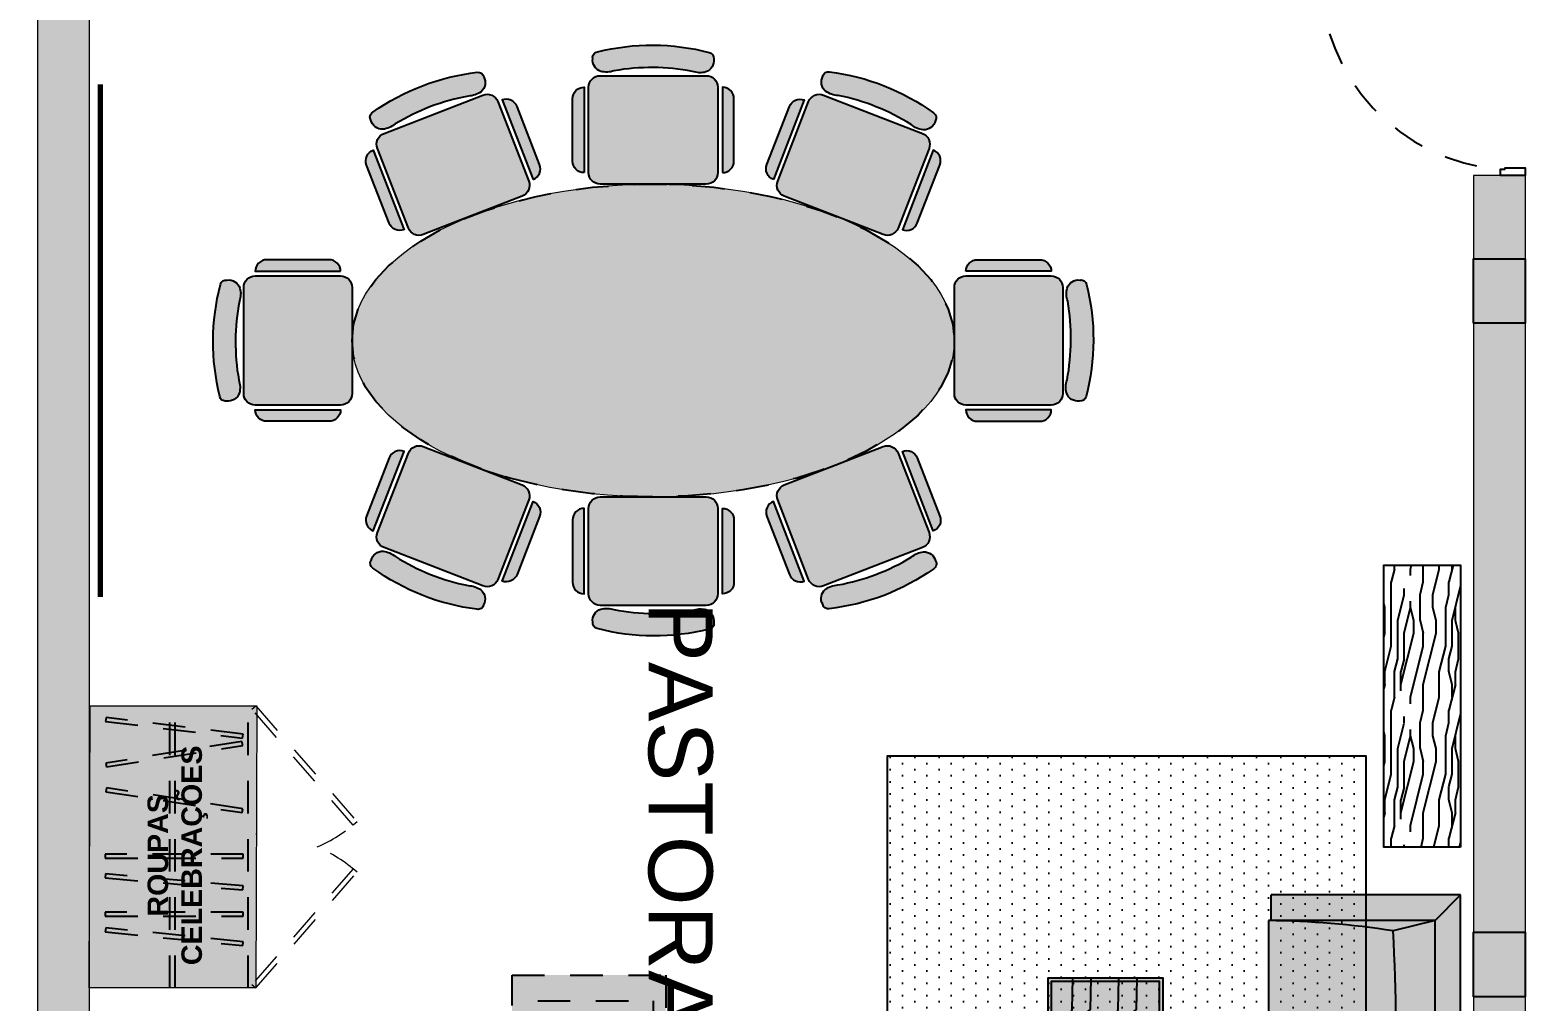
# Model space of a CAD drawing. Header units: metres. Extents: x 512 to 829, y -209 to 245.
# Drawn here: x 646.53 to 652.37, y -180.59 to -176.8 of the extents above; entities that cross this region are included whole.
import ezdxf

# ---------------------------------------------------------------- set-up
doc = ezdxf.new("R2010")
doc.units = ezdxf.units.M
doc.header["$LTSCALE"] = 0.508
doc.linetypes.add('HIDDEN', pattern=[0.375, 0.25, -0.125])
doc.layers.get('0').update_dxf_attribs({"lineweight": 15})
for name, color, linetype, lineweight in [('01', 1, 'Continuous', 0), ('03', 3, 'Continuous', 15), ('Nenhuma', 7, 'Continuous', 5)]:
    doc.layers.add(name, color=color, linetype=linetype, lineweight=lineweight)
for name, color, linetype in [('AR-PORTAS', 1, 'Continuous'), ('AR-TEXTOS', 2, 'Continuous'), ('ARQ-LAYOUT', 7, 'HIDDEN'), ('ARQ-LAYOUT HATCH', 252, 'Continuous'), ('MB-ARQ-ALVENARIA-HATCH', 251, 'Continuous'), ('MB-ARQ-MOBILIÁRIO 02', 2, 'Continuous'), ('MB-ARQ-MOBILIÁRIO-CADEIRAS', 7, 'Continuous'), ('MB-ARQ-MOBILIÁRIO-VIDRO', 142, 'Continuous'), ('MB-ARQ-PORTA-PROJEÇÃO ABERTURA', 1, 'HIDDEN'), ('MB-ARQ-SANITÁRIO-PORTA', 2, 'Continuous'), ('MB-ARQ-SÓLIDO-01', 255, 'Continuous'), ('PENA06', 6, 'Continuous')]:
    doc.layers.add(name, color=color, linetype=linetype)
for name, color, linetype, true_color in [('MB-ARQ-MOBILIÁRIO-BP BRANCO', 7, 'Continuous', 0xebece5), ('MB-ARQ-MOBILIÁRIO-CADEIRAS-02', 7, 'Continuous', 0x747474), ('MB-ARQ-MOBILIÁRIO-CADEIRAS-04', 7, 'Continuous', 0x2c2c2c), ('MB-ARQ-MOBILIÁRIO-MADEIRADO 01', 7, 'Continuous', 0x724b34), ('MB-ARQ-MOBILIÁRIO-MADEIRADO 02', 7, 'Continuous', 0x513528)]:
    doc.layers.add(name, color=color, linetype=linetype, true_color=true_color)
doc.styles.add('Arial (bold)', font='arialbd.ttf')
doc.styles.add('R80 - 1_100', font='arial.ttf', dxfattribs={"height": 0.25})

# ---------------------------------------------------------------- blocks, each defined once
blk = doc.blocks.new('PORTA BAN 60CM')
for points in [[(-0.024, 0.7996), (-0.042, 0.7996), (-0.042, 0.096), (-0.024, 0.096)], [(-0.776, 0.078), (-0.77, 0.078), (-0.77, 0), (-0.8, 0), (-0.8, 0.096), (-0.776, 0.096)], [(-0.03, 0.078), (-0.03, 0), (0, 0), (0, 0.096), (-0.024, 0.096), (-0.024, 0.078)]]:
    blk.add_lwpolyline(points, close=True)
at = {"layer": 'MB-ARQ-PORTA-PROJEÇÃO ABERTURA'}
blk.add_arc((-0.0143, 0.0356), 0.7641, 90.72837, 175.466, dxfattribs=at)
blk = doc.blocks.new('MICRO')
for p, q in [((-0.3845, 0.2699), (-0.3071, 0.3016)), ((-0.3071, 0.3016), (-0.1336, 0.2824)), ((-0.4034, 0.272), (-0.407, 0.2395)), ((-0.0492, 0.1999), (-0.407, 0.2395)), ((-0.0646, 0.2337), (-0.1336, 0.2824)), ((-0.6043, 0.1237), (-0.6, 0.1763)), ((-0.0456, 0.2324), (-0.0492, 0.1999)), ((-0.6214, 0.1608), (-0.6255, 0.1101)), ((-0.5644, 0.1205), (-0.6242, 0.1253)), ((-0.5844, 0.1221), (-0.5801, 0.1747)), ((-0.5615, 0.156), (-0.5657, 0.1052)), ((0, 0.15), (-0.45, 0.15)), ((-0.45, 0.15), (-0.45, 0)), ((0, 0.15), (0, 0)), ((-0.351, 0.1014), (-0.351, 0.0714)), ((-0.351, 0.1014), (-0.3036, 0.1014)), ((-0.351, 0.0714), (-0.3036, 0.0714)), ((-0.3036, 0.1014), (-0.3036, 0.0714)), ((-0.2882, 0.1014), (-0.0272, 0.1014)), ((-0.2882, 0.1014), (-0.2882, 0.0175)), ((-0.0272, 0.1014), (-0.0272, 0.0175)), ((0, 0), (-0.45, 0)), ((-0.351, 0.0375), (-0.3036, 0.0375)), ((-0.351, 0.0375), (-0.351, 0.0175)), ((-0.351, 0.0175), (-0.3036, 0.0175)), ((-0.3036, 0.0375), (-0.3036, 0.0175)), ((-0.2882, 0.0175), (-0.0272, 0.0175))]:
    blk.add_line(p, q)
for points in [[(-0.0456, 0.2324), (-0.0492, 0.1999), (-0.407, 0.2395), (-0.4034, 0.272), (-0.0456, 0.2324)], [(-0.0492, 0.1999), (-0.1337, 0.2006), (-0.1981, 0.2047), (-0.2434, 0.2094), (-0.2798, 0.2143), (-0.3162, 0.2203), (-0.3423, 0.2251), (-0.3679, 0.2304), (-0.407, 0.2395)], [(-0.0492, 0.1999), (-0.407, 0.2395)]]:
    blk.add_lwpolyline(points)
blk.add_lwpolyline([(-0.7216, 0.1976, -0.414214), (-0.6925, 0.2223), (-0.4952, 0.2063, -0.414214), (-0.4705, 0.1772), (-0.4821, 0.0337, -0.414214), (-0.5112, 0.009), (-0.7085, 0.025, -0.414214), (-0.7333, 0.0541)], format="xyb", close=True)
for points in [[(-0.365, 0.1193), (-0.365, 0.1347), (-0.425, 0.1347), (-0.425, 0.1193)], [(-0.3036, 0.1193), (-0.3036, 0.1347), (-0.351, 0.1347), (-0.351, 0.1193)], [(-0.0272, 0.1193), (-0.0272, 0.1347), (-0.2882, 0.1347), (-0.2882, 0.1193)], [(-0.365, 0.0175), (-0.365, 0.1014), (-0.425, 0.1014), (-0.425, 0.0175)]]:
    blk.add_lwpolyline(points, close=True)
for centre, radius, start, end in [((-0.5932, 0.1365), 0.0404, 46.00401, 124.73786), ((-0.6094, 0.1598), 0.012, 124.73786, 175.37093), ((-0.5735, 0.1569), 0.012, 355.37093, 46.00401)]:
    blk.add_arc(centre, radius, start, end)
at = {"extrusion": (0, 0, -1)}
blk.add_ellipse((-0.5948, 0.1172), major_axis=(-0.0048, -0.0598), ratio=0.50651, start_param=-1.410291, end_param=1.410291, dxfattribs=at)
for points, knots in [([(-0.5899, 0.1768), (-0.6176, 0.1312), (-0.531, 0.3015), (-0.4467, 0.3348), (-0.369, 0.3844), (-0.2475, 0.3829), (-0.2193, 0.3402), (-0.2169, 0.2826), (-0.2204, 0.292)], [0, 0, 0, 0, 0.16002, 0.2006577, 0.3030731, 0.4346679, 0.4794713, 0.5095042, 0.5095042, 0.5095042, 0.5095042]), ([(-0.4286, 0.15), (-0.4368, 0.1815), (-0.4499, 0.2317), (-0.4369, 0.3239), (-0.3476, 0.3428), (-0.2693, 0.3622), (-0.2157, 0.3156), (-0.2183, 0.2918)], [0, 0, 0, 0, 0.0989756, 0.1573999, 0.251299, 0.3325878, 0.4043223, 0.4043223, 0.4043223, 0.4043223])]:
    blk.add_open_spline(points, degree=3, knots=knots)
blk = doc.blocks.new('ET160x160')
at = {"layer": 'ARQ-LAYOUT HATCH'}
h = blk.add_hatch(color=0, dxfattribs=at)
edge = h.paths.add_edge_path()
edge.add_line((-0.2, 0), (-0.2, -0.6))
edge.add_line((-0.2, -0.6), (0.6, -0.6))
edge.add_arc((0.6, -0.8), 0.2, 0, 90, ccw=False)
edge.add_line((0.8, -0.8), (0.8, -1.6))
edge.add_line((0.8, -1.6), (1.4, -1.6))
edge.add_line((1.4, -1.6), (1.4, 0))
edge.add_line((1.4, 0), (-0.2, 0))
at = {"layer": 'ARQ-LAYOUT'}
blk.add_lwpolyline([(-0.2, 0), (-0.2, -0.6), (0.6, -0.6, -0.414214), (0.8, -0.8), (0.8, -1.6), (1.4, -1.6), (1.4, 0)], format="xyb", close=True, dxfattribs=at)
blk.add_lwpolyline([(0.9, -1.5), (1.35, -1.5), (1.35, -1.05), (0.9, -1.05)], close=True, dxfattribs=at)
at = {"layer": 'ARQ-LAYOUT', "color": 0, "extrusion": (0, 0, -1), "xscale": -1, "zscale": -1, "rotation": 44.99999999999946}
blk.add_blockref('MICRO', (-1.138, -0.7239), dxfattribs=at)
blk = doc.blocks.new('mes_cen')
at = {"color": 8}
for points in [[(0.215, 1), (0.209, 0.729), (0.154, 0.521), (0.2, 0.403), (0.224, 0.106), (0.207, 0)], [(0.375, 1), (0.369, 0.729), (0.221, 0.616), (0.261, 0.416), (0.302, 0.079), (0.367, 0)], [(0.613, 1), (0.607, 0.729), (0.552, 0.521), (0.599, 0.403), (0.622, 0.106), (0.605, 0)], [(0.774, 1), (0.767, 0.729), (0.62, 0.616), (0.66, 0.416), (0.7, 0.079), (0.765, 0)]]:
    blk.add_lwpolyline(points, dxfattribs=at)
blk.add_solid([(0, 0), (0, 1), (1, 0), (1, 1)])
at = {"layer": 'MB-ARQ-MOBILIÁRIO 02'}
for points in [[(0, 0), (1, 0), (1, 1), (0, 1)], [(0.03, 0.03), (0.97, 0.03), (0.97, 0.97), (0.03, 0.97)]]:
    blk.add_lwpolyline(points, close=True, dxfattribs=at)
blk = doc.blocks.new('saarinen 3')
at = {"layer": 'ARQ-LAYOUT HATCH'}
h = blk.add_hatch(color=0, dxfattribs=at)
edge = h.paths.add_edge_path()
edge.add_ellipse((0, 0), major_axis=(0, 1.175), ratio=0.519149, start_angle=0, end_angle=360)
at = {"layer": 'ARQ-LAYOUT'}
blk.add_ellipse((0, 0), major_axis=(0, 1.175), ratio=0.519149, dxfattribs=at)
blk = doc.blocks.new('cad fixa braço gerente')
h = blk.add_hatch(color=252)
h.dxf.hatch_style = 1
h.paths.add_polyline_path([(0.27, 0.045, 0.414214), (0.315, 0.09), (0.315, 0.333, 0.414214), (0.27, 0.378)])
h.paths.add_polyline_path([(0.1782, 0.4373, 0.073095), (0.2048, 0.4398, 0.356595), (0.2361, 0.4906, 0.367725), (0.2218, 0.5151, 0.128532), (-0.2218, 0.5128, 0.365705), (-0.236, 0.4883, 0.356595), (-0.2048, 0.4375, 0.082105), (-0.175, 0.435, -0.105533)])
h.paths.add_polyline_path([(-0.27, 0.378, 0.414214), (-0.315, 0.333), (-0.315, 0.09, 0.414214), (-0.27, 0.045)])
h = blk.add_hatch(color=0)
h.dxf.hatch_style = 1
h.paths.add_polyline_path([(0.252, 0.378, 0.414214), (0.207, 0.423), (-0.207, 0.423, 0.414214), (-0.252, 0.378), (-0.252, 0.045, 0.414214), (-0.207, 0), (0.207, 0, 0.414214), (0.252, 0.045)])
at = {"layer": 'MB-ARQ-MOBILIÁRIO-CADEIRAS'}
for points in [[(0.218, 0.516, 0.126351), (-0.2183, 0.5137, 0.413224), (-0.236, 0.4883, 0.356595), (-0.2048, 0.4375, 0.143766), (-0.1531, 0.4396, -0.091252), (0.1531, 0.4421, 0.143766), (0.2048, 0.4398, 0.356595), (0.2361, 0.4906, 0.419409)], [(-0.207, 0), (0.207, 0, 0.414214), (0.252, 0.045), (0.252, 0.378, 0.414214), (0.207, 0.423), (-0.207, 0.423, 0.414214), (-0.252, 0.378), (-0.252, 0.045, 0.414214)], [(-0.27, 0.045), (-0.27, 0.045, -0.414214), (-0.315, 0.09), (-0.315, 0.333, -0.414214), (-0.27, 0.378), (-0.27, 0.378)], [(0.27, 0.045), (0.27, 0.045, 0.414214), (0.315, 0.09), (0.315, 0.333, 0.414214), (0.27, 0.378), (0.27, 0.378)]]:
    blk.add_lwpolyline(points, format="xyb", close=True, dxfattribs=at)
blk = doc.blocks.new('*U7810')
at = {"layer": 'MB-ARQ-MOBILIÁRIO-CADEIRAS-04', "linetype": 'Continuous', "xscale": -1}
blk.add_blockref('cad fixa braço gerente', (0, 0), dxfattribs=at)
blk = doc.blocks.new('*U7809')
at = {"color": 0, "linetype": 'ByBlock', "lineweight": -2}
blk.add_blockref('*U7810', (35.5895, -56.3963), dxfattribs=at)
for p, rotation in [((34.8853, -56.518), 21.24139477206397), ((36.2938, -56.518), 338.7586052248104), ((34.4145, -57.0063), 89.99999997620716), ((36.7645, -57.0063), 270), ((34.8853, -57.4946), 158.7586052191118), ((36.2938, -57.4946), 201.2413947751896), ((35.5895, -57.6163), 180)]:
    blk.add_blockref('*U7810', p, dxfattribs=dict(at, rotation=rotation))
blk = doc.blocks.new('tapete1')
at = {"layer": 'MB-ARQ-SÓLIDO-01', "true_color": 0x939598}
h = blk.add_hatch(dxfattribs=at)
h.set_pattern_fill('DOTS', color=252, scale=0.03, angle=90, style=0)
h.paths.add_polyline_path([(1.8671, 0), (0, 0), (0, 1.864), (1.8671, 1.864)])
at = {"layer": 'MB-ARQ-SÓLIDO-01', "color": 8}
blk.add_lwpolyline([(1.8671, 0), (0, 0), (0, 1.864), (1.8671, 1.864)], close=True, dxfattribs=at)
blk = doc.blocks.new('Poltrona Trip')
at = {"layer": 'ARQ-LAYOUT HATCH'}
for color, points in [(0, [(0.3603, -0.4865, 0.034761), (0.4, 0), (-0.4, 0, 0.034761), (-0.3603, -0.4865, 0.029711)]), (251, [(-0.5, -0.75), (-0.4, -0.65), (-0.4, -0.0112), (-0.5, -0.0112)]), (252, [(-0.3603, -0.4865, -0.033961), (-0.3998, -0.0112), (-0.4, -0.0112), (-0.4, -0.65)]), (252, [(0.4, -0.0112), (0.3998, -0.0112, -0.033961), (0.3603, -0.4865), (0.4, -0.65)]), (251, [(0.5, -0.0112), (0.4, -0.0112), (0.4, -0.65), (0.5, -0.75)]), (0, [(0.4, -0.65), (0.3603, -0.4865, -0.029711), (-0.3603, -0.4865), (-0.4, -0.65)]), (251, [(0.5, -0.75), (0.4, -0.65), (-0.4, -0.65), (-0.5, -0.75)])]:
    blk.add_hatch(color=color, dxfattribs=at).paths.add_polyline_path(points)
at = {"layer": 'MB-ARQ-MOBILIÁRIO-CADEIRAS', "ltscale": 0.5}
for p, q in [((0.4, 0), (-0.4, 0)), ((-0.4, 0), (-0.4, -0.65)), ((0.4, -0.65), (0.4, 0)), ((-0.5, -0.0112), (-0.5, -0.75)), ((-0.3998, -0.0112), (-0.5, -0.0112)), ((0.3998, -0.0112), (0.5, -0.0112)), ((0.5, -0.75), (0.5, -0.0112)), ((-0.4, -0.65), (-0.3603, -0.4865)), ((0.4, -0.65), (0.3603, -0.4865)), ((-0.4, -0.65), (-0.5, -0.75)), ((-0.4, -0.65), (0.4, -0.65)), ((0.4, -0.65), (0.5, -0.75)), ((-0.5, -0.75), (0.5, -0.75))]:
    blk.add_line(p, q, dxfattribs=at)
for centre, radius, start, end in [((3.1143, 0.0421), 3.5145, 180.68615, 188.64962), ((-3.1143, 0.0421), 3.5145, 351.35038, 359.31385), ((0, 5.5712), 6.0684, 266.59634, 273.40366)]:
    blk.add_arc(centre, radius, start, end, dxfattribs=at)

msp = doc.modelspace()

# ---------------------------------------------------------------- hatches: boundary and pattern name
at = {"layer": 'AR-PORTAS', "true_color": 0xcd6928}
h = msp.add_hatch(color=32, dxfattribs=at)
h.dxf.hatch_style = 1
h.paths.add_polyline_path([(647.4187, -179.4413), (647.415, -180.5413), (646.765, -180.5413), (646.7687, -179.4413)])
at = {"layer": 'MB-ARQ-ALVENARIA-HATCH'}
h = msp.add_hatch(color=256, dxfattribs=at)
h.dxf.hatch_style = 1
h.paths.add_polyline_path([(646.7852, -182.0913), (646.5337, -182.0913), (646.5337, -182.3428), (646.7852, -182.3428)])
h.paths.add_polyline_path([(646.765, -176.4913), (646.5639, -176.4913), (646.5639, -182.0913), (646.765, -182.0913)])
h = msp.add_hatch(color=256, dxfattribs=at)
h.dxf.hatch_style = 1
h.paths.add_polyline_path([(646.7852, -182.0913), (646.5337, -182.0913), (646.5337, -182.3428), (646.7852, -182.3428)])
h.paths.add_polyline_path([(646.765, -176.4913), (646.5639, -176.4913), (646.5639, -182.0913), (646.765, -182.0913)])
h = msp.add_hatch(color=256, dxfattribs=at)
h.dxf.hatch_style = 1
h.paths.add_polyline_path([(652.1667, -177.6971), (652.3679, -177.6971), (652.3679, -177.3718), (652.1667, -177.3718)])
h = msp.add_hatch(color=256, dxfattribs=at)
h.dxf.hatch_style = 1
h.paths.add_polyline_path([(652.1667, -177.6971), (652.3679, -177.6971), (652.3679, -177.3718), (652.1667, -177.3718)])
h = msp.add_hatch(color=256, dxfattribs=at)
h.dxf.hatch_style = 1
h.paths.add_polyline_path([(652.3679, -177.6971), (652.1667, -177.6971), (652.1667, -177.9486), (652.3679, -177.9486)])
h.paths.add_polyline_path([(652.3679, -177.9486), (652.1667, -177.9486), (652.1667, -180.3242), (652.3679, -180.3242)])
h = msp.add_hatch(color=256, dxfattribs=at)
h.dxf.hatch_style = 1
h.paths.add_polyline_path([(652.3679, -177.6971), (652.1667, -177.6971), (652.1667, -177.9486), (652.3679, -177.9486)])
h.paths.add_polyline_path([(652.3679, -177.9486), (652.1667, -177.9486), (652.1667, -180.3242), (652.3679, -180.3242)])
h = msp.add_hatch(color=256, dxfattribs=at)
h.dxf.hatch_style = 1
h.paths.add_polyline_path([(650.9596, -182.0913), (650.7081, -182.0913), (650.7081, -182.3428), (650.9596, -182.3428)])
h.paths.add_polyline_path([(652.3679, -183.2412), (652.1164, -183.2412), (652.1164, -183.4927), (652.3679, -183.4927)])
h.paths.add_polyline_path([(652.3679, -180.3242), (652.1667, -180.3242), (652.1667, -180.5756), (652.3679, -180.5756)])
h.paths.add_polyline_path([(652.3679, -180.5756), (652.1667, -180.5756), (652.1667, -182.0913), (652.3679, -182.0913)])
h.paths.add_polyline_path([(652.3679, -182.0913), (650.9596, -182.0913), (650.9596, -182.3428), (652.1164, -182.3428), (652.1164, -183.2412), (652.3679, -183.2412)])
at = {"layer": 'MB-ARQ-MOBILIÁRIO-MADEIRADO 01', "true_color": 0xd9d9d9}
h = msp.add_hatch(dxfattribs=at)
h.set_pattern_fill('LEGNO1', color=254, scale=0.5, angle=90)
h.set_pattern_definition([(90, (643.4704, -208.95783), (-0.5, 2e-16), [0.1, -0.15, 0.05, -0.2]), (90, (643.4579, -208.60783), (-0.5, 2e-16), [0.1, -0.4]), (90, (643.4329, -208.65783), (-0.5, 2e-16), [0.05, -0.45]), (90, (643.4204, -208.93283), (-0.5, 2e-16), [0.025, -0.35, 0.025, -0.1]), (90, (643.3954, -208.75783), (-0.5, 2e-16), [0.1, -0.15, 0.025, -0.225]), (90, (643.3829, -208.88283), (-0.5, 2e-16), [0.075, -0.425]), (90, (643.3704, -208.75783), (-0.5, 2e-16), [0.15, -0.35]), (90, (643.3579, -208.90783), (-0.5, 2e-16), [0.1, -0.4]), (90, (643.3454, -208.70783), (-0.5, 2e-16), [0.25, -0.25]), (90, (643.3204, -208.85783), (-0.5, 2e-16), [0.05, -0.15, 0.1, -0.2]), (90, (643.3079, -208.50783), (-0.5, 2e-16), [0.1, -0.4]), (90, (643.2954, -208.60783), (-0.5, 2e-16), [0.05, -0.45]), (90, (643.2829, -208.70783), (-0.5, 2e-16), [0.05, -0.45]), (90, (643.2704, -208.95783), (-0.5, 2e-16), [0.1, -0.4]), (90, (643.2579, -208.70783), (-0.5, 2e-16), [0.1, -0.4]), (90, (643.2329, -208.70783), (-0.5, 2e-16), [0.1, -0.1, 0.1, -0.2]), (90, (643.2079, -208.80783), (-0.5, 2e-16), [0.05, -0.25, 0.1, -0.1]), (90, (643.1954, -208.70783), (-0.5, 2e-16), [0.15, -0.35]), (90, (643.1704, -208.70783), (-0.5, 2e-16), [0.1, -0.4]), (90, (643.1579, -208.90783), (-0.5, 2e-16), [0.15, -0.2, 0.05, -0.1]), (90, (643.1329, -208.90783), (-0.5, 2e-16), [0.25, -0.25]), (90, (643.1204, -208.60783), (-0.5, 2e-16), [0.05, -0.45]), (90, (643.1079, -208.75783), (-0.5, 2e-16), [0.1, -0.4]), (90, (643.0954, -208.85783), (-0.5, 2e-16), [0.05, -0.2, 0.05, -0.2]), (90, (643.0829, -208.90783), (-0.5, 2e-16), [0.05, -0.15, 0.1, -0.2]), (90, (643.0704, -208.80783), (-0.5, 2e-16), [0.05, -0.25, 0.05, -0.15]), (90, (643.0579, -208.70783), (-0.5, 2e-16), [0.15, -0.35]), (90, (643.0329, -208.90783), (-0.5, 2e-16), [0.1, -0.4]), (90, (643.0204, -208.65783), (-0.5, 2e-16), [0.05, -0.45]), (90, (643.0079, -208.55783), (-0.5, 2e-16), [0.05, -0.45]), (104.03624, (643.43288, -208.60783), (2e-11, 0.5), [0.0515, -2.010053]), (104.03624, (643.32038, -208.55783), (2e-11, 0.5), [0.0515, -2.010053]), (104.03624, (643.02038, -208.60783), (2e-11, 0.5), [0.0515, -2.010053]), (104.03624, (643.20788, -208.75783), (2e-11, 0.5), [0.0515, -2.010053]), (104.03624, (643.13288, -208.65783), (2e-11, 0.5), [0.0515, -2.010053]), (104.03624, (643.17038, -208.60783), (2e-11, 0.5), [0.0515, -2.010053]), (104.03624, (643.08288, -208.85783), (2e-11, 0.5), [0.0515, -2.010053]), (104.03624, (643.10788, -208.65783), (2e-11, 0.5), [0.0515, -2.010053]), (104.03624, (643.29538, -208.55783), (2e-11, 0.5), [0.103, -1.958553]), (104.03624, (643.25788, -208.60783), (2e-11, 0.5), [0.103, -1.958553]), (104.03624, (643.23288, -208.60783), (2e-11, 0.5), [0.103, -1.958553]), (255.96376, (643.39538, -208.75783), (2e-11, -0.5), [0.0515, -0.103, 0.0515, -1.8555528]), (255.96376, (643.32038, -208.85783), (2e-11, -0.5), [0.0515, -2.010053]), (255.96376, (643.09538, -208.85783), (2e-11, -0.5), [0.103, -1.958553]), (284.03624, (643.45788, -208.60783), (-2e-11, -0.5), [0.0515, -2.010053]), (75.96376, (643.45788, -208.50783), (-2e-11, 0.5), [0.0515, -2.010053]), (75.96376, (643.28288, -208.65783), (-2e-11, 0.5), [0.0515, -2.010053]), (75.96376, (643.19538, -208.55783), (-2e-11, 0.5), [0.0515, -2.010053]), (75.96376, (643.15788, -208.75783), (-2e-11, 0.5), [0.0515, -2.010053]), (75.96376, (643.09538, -208.80783), (-2e-11, 0.5), [0.0515, -2.010053]), (75.96376, (643.07038, -208.75783), (-2e-11, 0.5), [0.0515, -2.010053]), (75.96376, (643.15788, -208.75783), (-2e-11, 0.5), [0.0515, -2.010053]), (75.96376, (643.08288, -208.60783), (-2e-11, 0.5), [0.206, -1.855553]), (75.96376, (643.42038, -208.90783), (-2e-11, 0.5), [0.206, -1.855553]), (75.96376, (643.38288, -208.85783), (-2e-11, 0.5), [0.206, -1.855553]), (75.96376, (643.35788, -208.80783), (-2e-11, 0.5), [0.0515, -0.103, 0.103, -1.8040528]), (75.96376, (643.32038, -208.80783), (-2e-11, 0.5), [0.103, -0.103, 0.103, -1.7525528]), (75.96376, (643.27038, -208.85783), (-2e-11, 0.5), [0.206, -1.855553]), (75.96376, (643.23288, -208.90783), (-2e-11, 0.5), [0.206, -1.855553]), (75.96376, (643.20788, -208.90783), (-2e-11, 0.5), [0.206, -1.855553]), (75.96376, (643.05788, -208.55783), (-2e-11, 0.5), [0.0515, -2.010053]), (75.96377, (643.00788, -208.50783), (-1e-07, 0.5), [0.103, -1.958553]), (75.96377, (643.03288, -208.80783), (-1e-07, 0.5), [0.103, -1.958553]), (75.96376, (643.47038, -208.85783), (-9e-09, 0.5), [0.206, -1.855553]), (75.96376, (643.12038, -208.55783), (-9e-09, 0.5), [0.1545, -1.907053]), (75.96376, (643.15788, -208.50783), (-9e-09, 0.5), [0.309, -1.752553])])
h.paths.add_polyline_path([(652.1164, -179.9927), (651.8164, -179.9927), (651.8164, -178.8927), (652.1164, -178.8927)])

# ---------------------------------------------------------------- linework, layer by layer
msp.add_ellipse((648.9659, -178.0158), major_axis=(-1.175, 0), ratio=0.519149)
at = {"layer": '01'}
msp.add_lwpolyline([(647.4187, -179.4413), (647.415, -180.5413), (646.765, -180.5413), (646.7687, -179.4413)], close=True, dxfattribs=at)
at = {"layer": '01', "color": 252, "linetype": 'HIDDEN', "true_color": 0x939598}
for points in [[(647.8101, -179.8928), (647.7951, -179.906), (647.4, -179.4544), (647.415, -179.4413)], [(647.8101, -180.0898), (647.7951, -180.0766), (647.4, -180.5282), (647.415, -180.5413)]]:
    msp.add_lwpolyline(points, close=True, dxfattribs=at)
for centre, start, end in [((647.415, -179.4413), 293.54826, 311.18719), ((647.415, -180.5413), 89.80698, 90), ((647.415, -179.4413), 270, 270.16088), ((647.415, -180.5413), 48.81281, 66.45174)]:
    msp.add_arc(centre, 0.6, start, end, dxfattribs=at)
at = {"layer": '03'}
for p, q in [((646.5639, -176.4913), (646.5639, -182.0913)), ((646.5639, -176.4913), (646.5639, -182.0913)), ((646.765, -176.4913), (646.765, -182.0913)), ((646.765, -176.4913), (646.765, -182.0913)), ((652.1667, -177.3718), (652.1667, -182.0913)), ((652.3679, -177.3718), (652.1667, -177.3718)), ((652.1667, -177.3718), (652.1667, -182.0913)), ((652.3679, -177.3718), (652.1667, -177.3718)), ((652.3679, -177.3718), (652.3679, -180.3242)), ((652.3679, -177.3718), (652.3679, -180.3242)), ((652.3679, -180.5756), (652.3679, -183.3418))]:
    msp.add_line(p, q, dxfattribs=at)
at = {"layer": 'MB-ARQ-MOBILIÁRIO 02'}
msp.add_lwpolyline([(652.1164, -179.9927), (651.8164, -179.9927), (651.8164, -178.8927), (652.1164, -178.8927)], close=True, dxfattribs=at)
at = {"layer": 'MB-ARQ-MOBILIÁRIO-VIDRO', "const_width": 0.02}
msp.add_lwpolyline([(646.8087, -177.0158), (646.8087, -179.0158)], dxfattribs=at)
at = {"layer": 'Nenhuma', "color": 252, "linetype": 'HIDDEN', "lineweight": 25, "true_color": 0x939598}
for p, q in [((647.08, -180.5413), (647.08, -179.4413)), ((647.1, -180.5413), (647.1, -179.4413)), ((647.385, -180.5413), (647.385, -179.4413))]:
    msp.add_line(p, q, dxfattribs=at)
for points in [[(646.8307, -179.4861), (646.8285, -179.5016), (647.3631, -179.5663), (647.3653, -179.5508)], [(646.8298, -179.664), (646.8326, -179.6794), (647.364, -179.5951), (647.3612, -179.5797)], [(646.8323, -179.7603), (646.8296, -179.7757), (647.3615, -179.8574), (647.3642, -179.842)], [(646.8273, -180.0193), (646.8273, -180.035), (647.3664, -180.035), (647.3664, -180.0193)], [(646.8293, -180.0964), (646.8277, -180.112), (647.3645, -180.1589), (647.366, -180.1433)], [(646.8273, -180.2451), (646.8273, -180.2607), (647.3664, -180.2607), (647.3664, -180.2451)], [(647.364, -180.3763), (647.3658, -180.3608), (646.8298, -180.3071), (646.828, -180.3227)]]:
    msp.add_lwpolyline(points, close=True, dxfattribs=at)
at = {"layer": 'PENA06'}
for points in [[(652.1667, -177.9486), (652.1667, -177.6971), (652.3679, -177.6971), (652.3679, -177.9486)], [(652.1667, -177.9486), (652.1667, -177.6971), (652.3679, -177.6971), (652.3679, -177.9486)], [(652.1667, -180.5756), (652.1667, -180.3242), (652.3679, -180.3242), (652.3679, -180.5756)], [(652.1667, -180.5756), (652.1667, -180.3242), (652.3679, -180.3242), (652.3679, -180.5756)]]:
    msp.add_lwpolyline(points, close=True, dxfattribs=at)

# ---------------------------------------------------------------- block references
at = {"rotation": 180}
msp.add_blockref('*U7809', (684.5554, -235.0221), dxfattribs=at)
msp.add_blockref('tapete1', (649.8799, -181.4994))
at = {"layer": 'MB-ARQ-MOBILIÁRIO-BP BRANCO', "linetype": 'Continuous', "xscale": 0.45, "yscale": 0.45}
msp.add_blockref('mes_cen', (650.5052, -180.953), dxfattribs=at)
at = {"layer": 'MB-ARQ-MOBILIÁRIO-CADEIRAS-02', "ltscale": 0.5, "rotation": 90}
msp.add_blockref('Poltrona Trip', (651.3664, -180.6787), dxfattribs=at)
at = {"layer": 'MB-ARQ-MOBILIÁRIO-MADEIRADO 01', "xscale": -1, "rotation": 180}
msp.add_blockref('ET160x160', (647.615, -182.0913), dxfattribs=at)
at = {"layer": 'MB-ARQ-MOBILIÁRIO-MADEIRADO 02', "rotation": 90}
msp.add_blockref('saarinen 3', (648.9659, -178.0158), dxfattribs=at)
at = {"layer": 'MB-ARQ-SANITÁRIO-PORTA', "rotation": 90}
msp.add_blockref('PORTA BAN 60CM', (652.3679, -176.5718), dxfattribs=at)
msp.add_blockref('PORTA BAN 60CM', (652.3679, -176.5718), dxfattribs=at)

# ---------------------------------------------------------------- texts
at = {"layer": 'AR-TEXTOS', "insert": (649.1975, -179.036), "char_height": 0.25, "attachment_point": 1, "rotation": 270, "style": 'R80 - 1_100'}
msp.add_mtext_dynamic_manual_height_columns('{\\fArial|b0|i0|c0|p34;PASTORAL}', width=2.505044, gutter_width=1, heights=[0], dxfattribs=at)
at = {"layer": 'Nenhuma', "color": 7, "lineweight": 0, "insert": (647.229, -180.0241), "char_height": 0.08, "attachment_point": 8, "rotation": 90, "line_spacing_factor": 0.991694, "style": 'Arial (bold)'}
msp.add_mtext('ROUPAS\\PCELEBRAÇÕES', dxfattribs=at)

doc.saveas('drawing.dxf')
